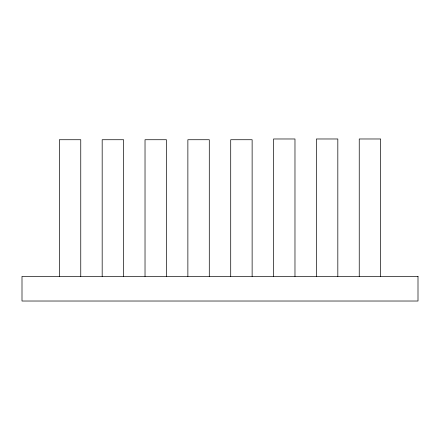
<?xml version="1.0" encoding="UTF-8"?>
<svg xmlns="http://www.w3.org/2000/svg" width="440" height="440" viewBox="0 0 440 440"><rect width="100%" height="100%" fill="white"/><g stroke="black" fill="none" stroke-linecap="round" stroke-linejoin="round"><path stroke-width="0.66" d="M380.666 276.381L380.666 138.98L359.243 138.98L359.243 276.381M337.821 276.381L337.821 138.98L316.399 138.98L316.399 276.381M294.976 276.381L294.976 138.98L273.554 138.98L273.554 276.381M252.131 276.381L252.131 139.728L230.709 139.728L230.709 276.381M209.292 276.381L209.292 139.728L187.869 139.728L187.869 276.381M166.447 276.381L166.447 139.728L145.024 139.728L145.024 276.381M123.602 276.381L123.602 139.728L102.179 139.728L102.179 276.381M80.757 276.381L80.757 139.728L59.334 139.728L59.334 276.381M418 276.381L22 276.381L22 301.02L418 301.02L418 276.381"/></g></svg>
